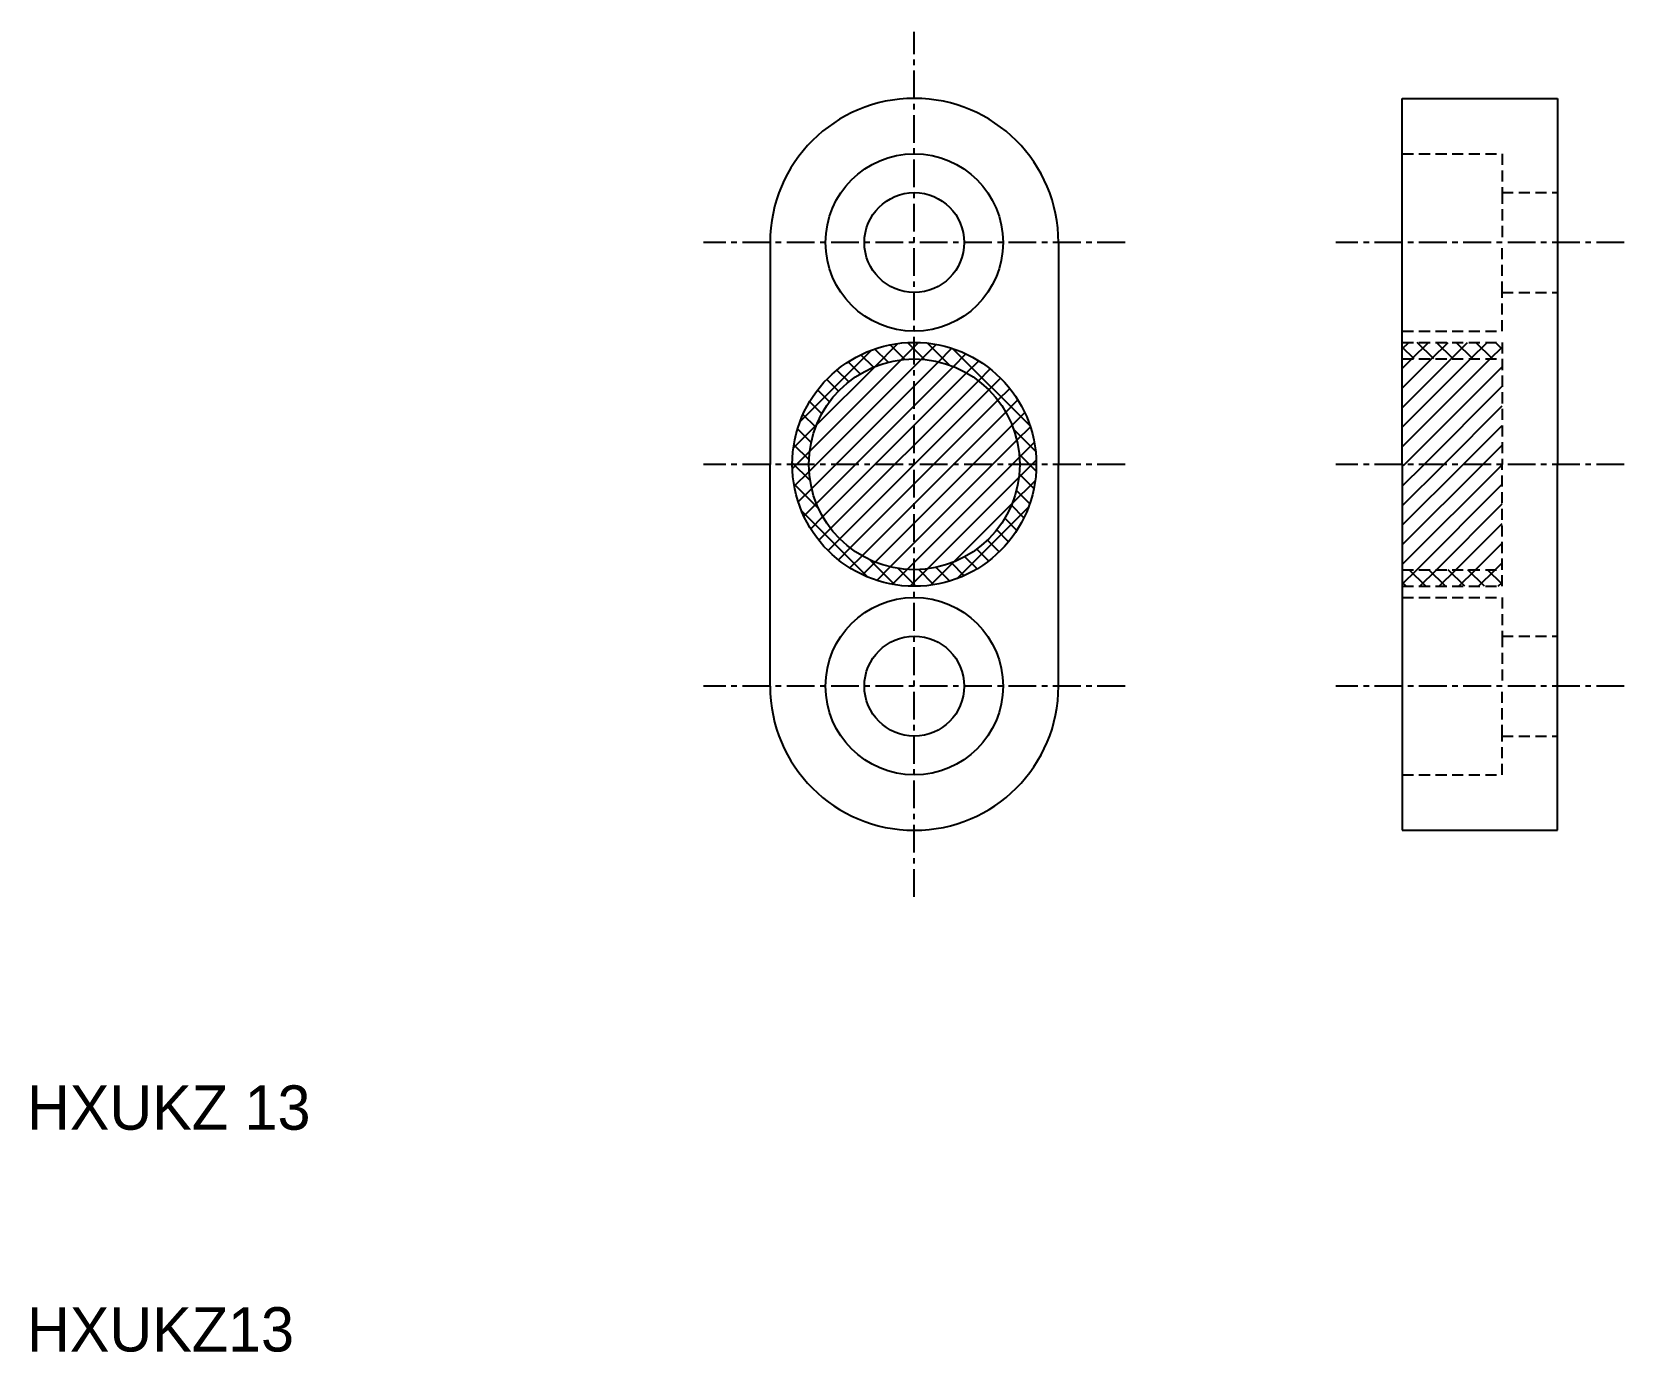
# Model space of a CAD drawing. Extents: x 10.2 to 82, y 10 to 69.5.
import ezdxf

# ---------------------------------------------------------------- set-up
doc = ezdxf.new("R2010")
doc.units = 0
doc.linetypes.add('CENTER', pattern=[2, 1.25, -0.25, 0.25, -0.25])
doc.linetypes.add('DASHED', pattern=[0.75, 0.5, -0.25])
doc.layers.get('0').update_dxf_attribs({"linetype": 'CONTINUOUS'})
doc.layers.add('CENTER', color=1, linetype='CENTER')

# ---------------------------------------------------------------- blocks, each defined once
blk = doc.blocks.new('*X16')
at = {"color": 0, "linetype": 'CONTINUOUS'}
for p, q in [((45.261, 49.68), (50.32, 54.739)), ((45.287, 50.59), (49.41, 54.713)), ((45.376, 48.912), (51.088, 54.624)), ((45.588, 48.24), (51.76, 54.412)), ((45.598, 51.786), (48.214, 54.402)), ((45.876, 47.644), (52.356, 54.124)), ((46.229, 47.112), (52.888, 53.771)), ((46.641, 46.641), (53.359, 53.359)), ((47.112, 46.229), (53.771, 52.888)), ((47.644, 45.876), (54.124, 52.356)), ((48.24, 45.588), (54.412, 51.76)), ((48.912, 45.376), (54.624, 51.088)), ((49.68, 45.261), (54.739, 50.32)), ((50.59, 45.287), (54.713, 49.41)), ((51.786, 45.598), (54.402, 48.214))]:
    blk.add_line(p, q, dxfattribs=at)
blk = doc.blocks.new('*X17')
at = {"color": 0, "linetype": 'CONTINUOUS'}
for p, q in [((72, 50.787), (75.963, 54.75)), ((72, 51.671), (75.079, 54.75)), ((72, 52.555), (74.195, 54.75)), ((72, 53.438), (73.312, 54.75)), ((72, 54.322), (72.428, 54.75)), ((72.097, 50), (76.5, 54.403)), ((72.981, 50), (76.5, 53.519)), ((73.865, 50), (76.5, 52.635)), ((74.749, 50), (76.5, 51.751)), ((75.633, 50), (76.5, 50.867)), ((72, 46.367), (75.633, 50)), ((72, 47.251), (74.749, 50)), ((72, 48.135), (73.865, 50)), ((72, 49.019), (72.981, 50)), ((72, 49.903), (72.097, 50)), ((72, 45.483), (76.5, 49.983)), ((72.65, 45.25), (76.5, 49.1)), ((73.534, 45.25), (76.5, 48.216)), ((74.418, 45.25), (76.5, 47.332)), ((75.302, 45.25), (76.5, 46.448)), ((76.186, 45.25), (76.5, 45.564))]:
    blk.add_line(p, q, dxfattribs=at)
blk = doc.blocks.new('*X18')
at = {"color": 0, "linetype": 'CONTINUOUS'}
for p, q in [((48.214, 54.402), (49.263, 55.45)), ((49.568, 54.73), (48.908, 55.39)), ((49.41, 54.713), (50.193, 55.497)), ((50.454, 54.728), (49.691, 55.491)), ((50.32, 54.739), (50.991, 55.41)), ((51.59, 54.476), (50.599, 55.467)), ((44.844, 51.915), (48.085, 55.156)), ((47.567, 54.08), (47.022, 54.624)), ((48.154, 54.377), (47.588, 54.943)), ((48.815, 54.6), (48.213, 55.202)), ((51.088, 54.624), (51.696, 55.232)), ((55.221, 51.729), (51.729, 55.221)), ((51.76, 54.412), (52.33, 54.982)), ((52.356, 54.124), (52.903, 54.671)), ((47.044, 53.718), (46.511, 54.252)), ((52.888, 53.771), (53.422, 54.306)), ((53.359, 53.359), (53.889, 53.889)), ((46.177, 52.818), (45.641, 53.354)), ((46.581, 53.298), (46.051, 53.828)), ((53.771, 52.888), (54.306, 53.422)), ((45.832, 52.279), (45.283, 52.828)), ((54.124, 52.356), (54.671, 52.903)), ((44.55, 50.737), (45.598, 51.786)), ((45.554, 51.673), (44.98, 52.247)), ((54.412, 51.76), (54.982, 52.33)), ((54.624, 51.088), (55.232, 51.696)), ((45.354, 50.989), (44.739, 51.604)), ((55.467, 50.599), (54.476, 51.59)), ((54.739, 50.32), (55.41, 50.991)), ((44.503, 49.807), (45.287, 50.59)), ((45.254, 50.205), (44.572, 50.887)), ((55.491, 49.691), (54.728, 50.454)), ((45.307, 49.269), (44.501, 50.075)), ((44.59, 49.009), (45.261, 49.68)), ((54.713, 49.41), (55.497, 50.193)), ((55.39, 48.908), (54.73, 49.568)), ((45.692, 48), (44.571, 49.121)), ((44.768, 48.304), (45.376, 48.912)), ((54.402, 48.214), (55.45, 49.263)), ((55.202, 48.213), (54.6, 48.815)), ((45.018, 47.67), (45.588, 48.24)), ((54.943, 47.588), (54.377, 48.154)), ((47.885, 44.923), (44.923, 47.885)), ((45.329, 47.097), (45.876, 47.644)), ((51.915, 44.844), (55.156, 48.085)), ((54.624, 47.022), (54.08, 47.567)), ((45.694, 46.578), (46.229, 47.112)), ((54.252, 46.511), (53.718, 47.044)), ((46.111, 46.111), (46.641, 46.641)), ((46.578, 45.694), (47.112, 46.229)), ((53.354, 45.641), (52.818, 46.177)), ((53.828, 46.051), (53.298, 46.581)), ((47.097, 45.329), (47.644, 45.876)), ((47.67, 45.018), (48.24, 45.588)), ((49.121, 44.571), (48, 45.692)), ((48.304, 44.768), (48.912, 45.376)), ((49.009, 44.59), (49.68, 45.261)), ((50.075, 44.501), (49.269, 45.307)), ((49.807, 44.503), (50.59, 45.287)), ((50.887, 44.572), (50.205, 45.254)), ((50.737, 44.55), (51.786, 45.598)), ((51.604, 44.739), (50.989, 45.354)), ((52.247, 44.98), (51.673, 45.554)), ((52.828, 45.283), (52.279, 45.832))]:
    blk.add_line(p, q, dxfattribs=at)
blk = doc.blocks.new('*X19')
at = {"color": 0, "linetype": 'CONTINUOUS'}
for p, q in [((72, 55.206), (72.294, 55.5)), ((72.529, 54.75), (72, 55.279)), ((72.428, 54.75), (73.178, 55.5)), ((73.413, 54.75), (72.663, 55.5)), ((73.312, 54.75), (74.062, 55.5)), ((74.297, 54.75), (73.547, 55.5)), ((74.195, 54.75), (74.945, 55.5)), ((75.181, 54.75), (74.431, 55.5)), ((75.079, 54.75), (75.829, 55.5)), ((76.065, 54.75), (75.315, 55.5)), ((75.963, 54.75), (76.5, 55.287)), ((76.5, 55.199), (76.199, 55.5)), ((72, 44.6), (72.65, 45.25)), ((73.057, 44.5), (72.307, 45.25)), ((72.784, 44.5), (73.534, 45.25)), ((73.94, 44.5), (73.19, 45.25)), ((73.668, 44.5), (74.418, 45.25)), ((74.824, 44.5), (74.074, 45.25)), ((74.552, 44.5), (75.302, 45.25)), ((75.708, 44.5), (74.958, 45.25)), ((75.436, 44.5), (76.186, 45.25)), ((76.5, 44.592), (75.842, 45.25)), ((72.173, 44.5), (72, 44.673)), ((76.32, 44.5), (76.5, 44.68))]:
    blk.add_line(p, q, dxfattribs=at)

msp = doc.modelspace()

# ---------------------------------------------------------------- linework, layer by layer
at = {"color": 7, "linetype": 'CONTINUOUS'}
for p, q in [((72, 66.5), (79, 66.5)), ((72, 50), (72, 66.5)), ((79, 66.5), (79, 50)), ((43.5, 60), (43.5, 50)), ((56.5, 60), (56.5, 50)), ((43.5, 40), (43.5, 50)), ((56.5, 40), (56.5, 50)), ((72, 50), (72, 33.5)), ((79, 33.5), (79, 50)), ((72, 33.5), (79, 33.5))]:
    msp.add_line(p, q, dxfattribs=at)
at = {"color": 3, "linetype": 'DASHED'}
for p, q in [((72, 64), (76.5, 64)), ((76.5, 64), (76.5, 62.25)), ((76.5, 62.25), (79, 62.25)), ((76.5, 62.25), (76.5, 60)), ((76.5, 57.75), (76.5, 60)), ((76.5, 57.75), (79, 57.75)), ((76.5, 56), (76.5, 57.75)), ((72, 56), (76.5, 56)), ((72, 55.5), (76.5, 55.5)), ((76.5, 55.5), (76.5, 54.75)), ((72, 54.75), (76.5, 54.75)), ((76.5, 54.75), (76.5, 50)), ((76.5, 45.25), (76.5, 50)), ((72, 45.25), (76.5, 45.25)), ((76.5, 44.5), (76.5, 45.25)), ((72, 44.5), (76.5, 44.5)), ((72, 44), (76.5, 44)), ((76.5, 44), (76.5, 42.25)), ((76.5, 42.25), (79, 42.25)), ((76.5, 42.25), (76.5, 40)), ((76.5, 37.75), (76.5, 40)), ((76.5, 37.75), (79, 37.75)), ((76.5, 36), (76.5, 37.75)), ((72, 36), (76.5, 36))]:
    msp.add_line(p, q, dxfattribs=at)
at = {"color": 7, "linetype": 'CONTINUOUS'}
for centre, radius in [((50, 60), 4), ((50, 60), 2.25), ((50, 50), 5.5), ((50, 50), 4.75), ((50, 40), 4), ((50, 40), 2.25)]:
    msp.add_circle(centre, radius, dxfattribs=at)
for centre, start, end in [((50, 60), 0, 180), ((50, 40), 180, 0)]:
    msp.add_arc(centre, 6.5, start, end, dxfattribs=at)
at = {"layer": 'CENTER', "color": 1, "linetype": 'CENTER'}
for p, q in [((50, 30.5), (50, 69.5)), ((59.5, 60), (40.5, 60)), ((82, 60), (69, 60)), ((59.5, 50), (40.5, 50)), ((82, 50), (69, 50)), ((59.5, 40), (40.5, 40)), ((82, 40), (69, 40))]:
    msp.add_line(p, q, dxfattribs=at)

# ---------------------------------------------------------------- block references
at = {"color": 3, "linetype": 'CONTINUOUS'}
for name in ['*X18', '*X19', '*X16', '*X17']:
    msp.add_blockref(name, (0, 0), dxfattribs=at)

# ---------------------------------------------------------------- texts
at = {"color": 7, "linetype": 'CONTINUOUS'}
for s, p in [('HXUKZ 13', (10, 20)), ('HXUKZ13', (10, 10))]:
    msp.add_text(s, height=2, dxfattribs=at).set_placement(p)

doc.saveas('drawing.dxf')
